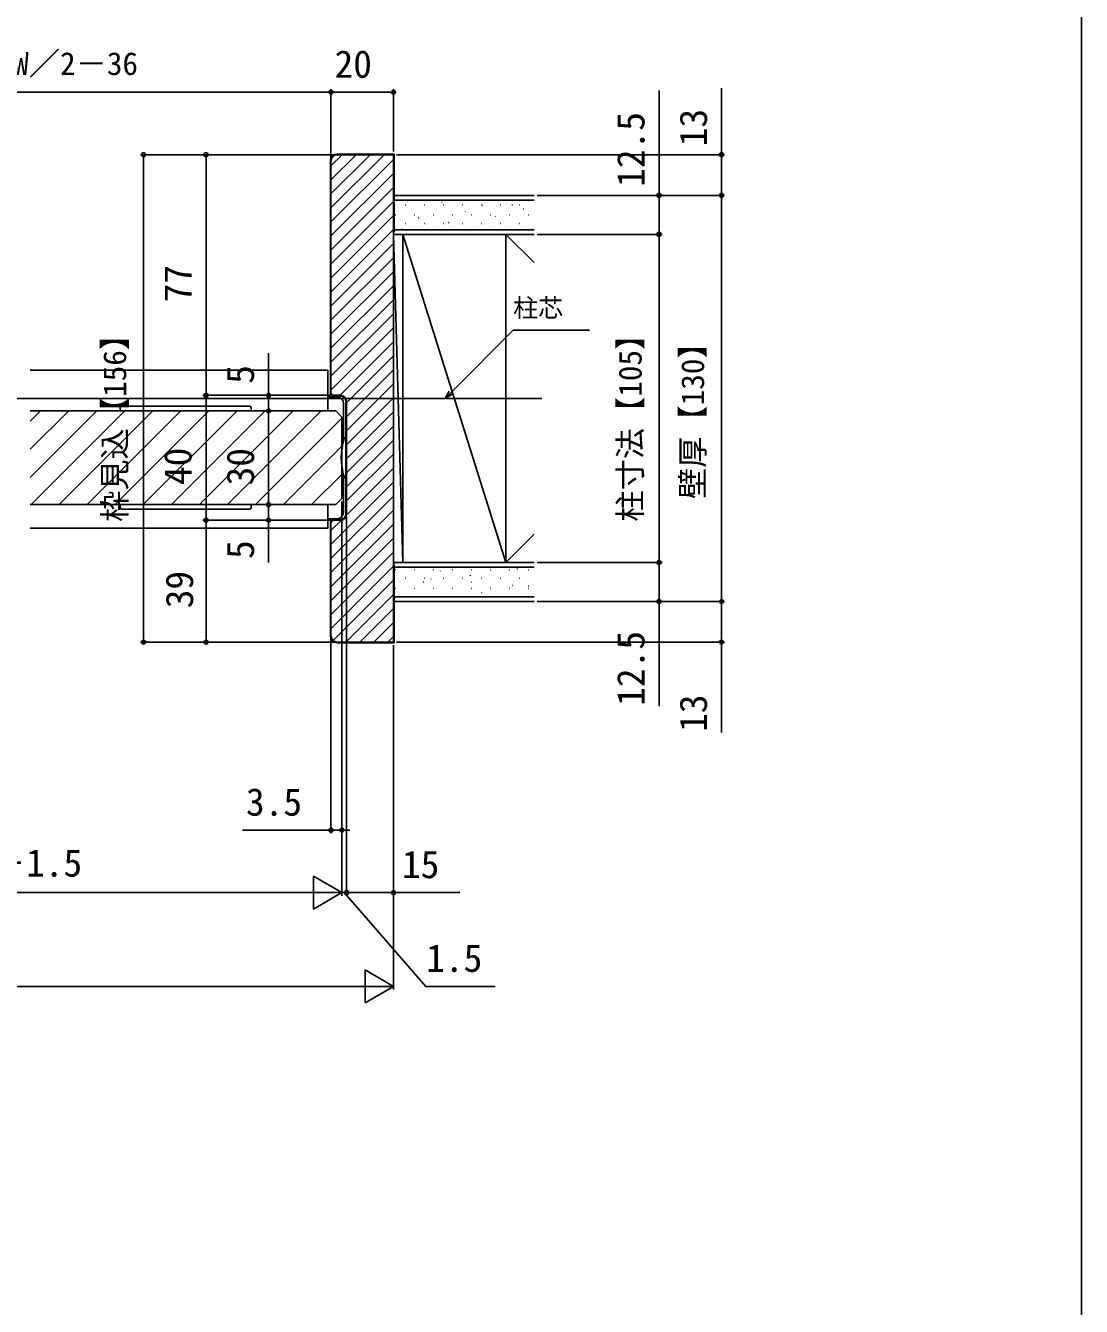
# Model space of a CAD drawing. Units: millimetres, scale not verified. Extents: x -525 to 525, y -783 to 779.
# Drawn here: x 187.1 to 525, y 10.5 to 420.4 of the extents above; entities that cross this region are included whole.
import ezdxf
from ezdxf.enums import TextEntityAlignment as Align

# ---------------------------------------------------------------- set-up
doc = ezdxf.new("R2010")
doc.units = ezdxf.units.MM
doc.header["$LTSCALE"] = 4
for name, color, linetype in [('0-5_YKK_12', 2, 'Continuous'), ('0-6_YKK_13', 4, 'Continuous'), ('0-8_YKK_D', 6, 'Continuous'), ('0-9_YKK_ZWAK', 7, 'Continuous'), ('0-A_YSS_K', 3, 'Continuous'), ('0-B_YSS_KE', 3, 'Continuous')]:
    doc.layers.add(name, color=color, linetype=linetype)
doc.styles.add('ＭＳ ゴシック', font='')
doc.styles.get('ＭＳ ゴシック').set_extended_font_data('MS Gothic')

msp = doc.modelspace()

# ---------------------------------------------------------------- linework, layer by layer
at = {"layer": '0-5_YKK_12'}
for p, q in [((283.8, 310.117), (188.55, 310.117)), ((283.8, 310.117), (283.8, 297.117)), ((-150.7, 301.117), (352.3, 301.117)), ((286.3, 297.117), (188.55, 297.117)), ((188.55, 293.8), (191.867, 297.117)), ((188.55, 284.82), (200.847, 297.117)), ((188.55, 275.839), (209.828, 297.117)), ((188.808, 267.117), (218.808, 297.117)), ((197.788, 267.117), (227.788, 297.117)), ((206.768, 267.117), (236.768, 297.117)), ((215.749, 267.117), (245.749, 297.117)), ((224.729, 267.117), (254.729, 297.117)), ((233.709, 267.117), (263.709, 297.117)), ((242.689, 267.117), (272.689, 297.117)), ((251.67, 267.117), (281.67, 297.117)), ((286.3, 297.117), (288.3, 295.117)), ((260.65, 267.117), (288.3, 294.767)), ((288.3, 269.117), (288.3, 295.117)), ((269.63, 267.117), (288.3, 285.787)), ((278.61, 267.117), (288.3, 276.807)), ((286.3, 267.117), (188.55, 267.117)), ((283.8, 267.117), (283.8, 259.617)), ((286.3, 267.117), (288.3, 269.117)), ((188.55, 259.617), (283.8, 259.617))]:
    msp.add_line(p, q, dxfattribs=at)
at = {"layer": '0-6_YKK_13'}
for p, q in [((283.8, 301.317), (283.8, 301.285)), ((283.8, 301.285), (283.8, 297.117)), ((217.363, 298.148), (217.3, 297.117)), ((258.738, 298.617), (217.862, 298.617)), ((258.302, 297.117), (259.3, 297.117)), ((259.3, 297.117), (259.237, 298.148)), ((288.8, 288.073), (288.778, 287.855)), ((288.778, 287.408), (288.778, 287.855)), ((289.6, 288.517), (289.32, 288.517)), ((289.6, 288.517), (289.6, 275.717)), ((288.778, 276.38), (288.778, 276.826)), ((288.778, 276.38), (288.8, 276.161)), ((289.32, 275.717), (289.6, 275.717)), ((217.363, 266.087), (217.3, 267.117)), ((259.3, 267.117), (259.237, 266.087)), ((283.8, 267.117), (283.8, 262.949)), ((258.738, 265.617), (217.862, 265.617)), ((283.8, 262.949), (283.8, 262.917))]:
    msp.add_line(p, q, dxfattribs=at)
for points in [[(286.8, 301.617), (286.8, 301.617), (284.1, 301.617)], [(288.8, 288.073), (288.8, 299.617), (288.8, 299.617)], [(288.8, 264.617), (288.8, 264.617), (288.8, 276.161)], [(284.1, 262.617), (286.8, 262.617), (286.8, 262.617)]]:
    msp.add_lwpolyline(points, dxfattribs=at)
for centre, radius, start, end in [((284.1, 301.317), 0.3, 90, 174.88985), ((286.8, 299.617), 2, 0.00218, 89.99782), ((217.862, 298.117), 0.5, 90, 176.5), ((258.738, 298.117), 0.5, 3.5, 90), ((309.08, 282.117), 20.98, 162.8442, 197.1558), ((289.32, 288.217), 0.3, 90, 162.8442), ((289.32, 276.017), 0.3, 197.1558, 270), ((217.862, 266.117), 0.5, 183.5, 270), ((258.738, 266.117), 0.5, 270, 356.5), ((284.1, 262.917), 0.3, 185.11015, 270), ((286.8, 264.617), 2, 270.00218, 359.99782)]:
    msp.add_arc(centre, radius, start, end, dxfattribs=at)
for centre, major_axis, start_param, end_param in [((284.1, 301.32), (0.212, 0.214), 2.2670055, 2.3561945), ((284.1, 262.914), (-0.212, 0.214), 0.7853982, 0.8745872)]:
    msp.add_ellipse(centre, major_axis=major_axis, ratio=0.991311, start_param=start_param, end_param=end_param, dxfattribs=at)
at = {"layer": '0-8_YKK_D'}
for p, q in [((284.8, 399.117), (115.8, 399.117)), ((284.8, 382.117), (284.8, 400.117)), ((284.8, 378.117), (284.8, 400.117)), ((304.8, 399.117), (284.8, 399.117)), ((304.8, 380.117), (304.8, 400.117)), ((285.8, 379.117), (223.8, 379.117)), ((224.8, 379.117), (224.8, 223.117)), ((285.8, 379.117), (243.8, 379.117)), ((244.8, 379.117), (244.8, 302.117)), ((305.8, 379.117), (410.8, 379.117)), ((350.8, 366.117), (410.8, 366.117)), ((350.8, 366.117), (390.8, 366.117)), ((350.8, 366.117), (410.8, 366.117)), ((409.8, 366.117), (409.8, 236.117)), ((350.8, 353.617), (390.8, 353.617)), ((350.8, 353.617), (390.8, 353.617)), ((389.8, 353.617), (389.8, 248.617)), ((284.8, 302.117), (243.8, 302.117)), ((281.8, 302.117), (243.8, 302.117)), ((244.8, 302.117), (244.8, 262.117)), ((281.8, 302.117), (263.8, 302.117)), ((281.8, 297.117), (263.8, 297.117)), ((281.8, 297.117), (263.8, 297.117)), ((264.8, 297.117), (264.8, 267.117)), ((281.8, 267.117), (263.8, 267.117)), ((281.8, 267.117), (263.8, 267.117)), ((288.3, 268.117), (288.3, 141.917)), ((288.3, 268.117), (288.3, 141.917)), ((288.3, 268.117), (288.3, 161.917)), ((289.8, 263.117), (289.8, 141.917)), ((289.8, 263.117), (289.8, 141.917)), ((284.8, 262.117), (243.8, 262.117)), ((281.8, 262.117), (243.8, 262.117)), ((244.8, 223.117), (244.8, 262.117)), ((281.8, 262.117), (263.8, 262.117)), ((350.8, 248.617), (390.8, 248.617)), ((350.8, 248.617), (390.8, 248.617)), ((350.8, 236.117), (410.8, 236.117)), ((350.8, 236.117), (390.8, 236.117)), ((350.8, 236.117), (410.8, 236.117)), ((285.8, 223.117), (223.8, 223.117)), ((285.8, 223.117), (243.8, 223.117)), ((284.8, 224.117), (284.8, 161.917)), ((304.8, 222.117), (304.8, 141.917)), ((305.8, 223.117), (410.8, 223.117)), ((304.8, 221.117), (304.8, 111.917)), ((284.8, 162.917), (256.473, 162.917)), ((288.3, 162.917), (284.8, 162.917)), ((288.3, 162.917), (290.85, 162.917)), ((288.3, 142.917), (279.207, 148.167)), ((279.207, 148.167), (279.207, 137.667)), ((96.3, 142.917), (277.8, 142.917)), ((288.3, 142.917), (270.113, 142.917)), ((288.3, 142.917), (279.207, 137.667)), ((288.3, 142.917), (285.75, 142.917)), ((289.8, 142.917), (288.3, 142.917)), ((289.8, 142.917), (288.3, 142.917)), ((289.8, 142.917), (292.35, 142.917)), ((304.8, 112.917), (295.707, 118.167)), ((295.707, 118.167), (295.707, 107.667)), ((294.3, 112.917), (-92.7, 112.917)), ((304.8, 112.917), (286.613, 112.917)), ((304.8, 112.917), (295.707, 107.667))]:
    msp.add_line(p, q, dxfattribs=at)
for points in [[(389.8, 353.617), (389.8, 366.117), (389.8, 399.667)], [(409.8, 366.117), (409.8, 379.117), (409.8, 400.394)], [(321.351, 301.117), (323.154, 302.92), (343.15, 322.916), (367.542, 322.916)], [(264.8, 297.117), (264.8, 302.117), (264.8, 315.622)], [(323.637, 302.437), (321.351, 301.117), (322.671, 303.403)], [(264.8, 267.117), (264.8, 262.117), (264.8, 248.613)], [(389.8, 248.617), (389.8, 236.117), (389.8, 202.567)], [(409.8, 236.117), (409.8, 223.117), (409.8, 194.203)], [(289.05, 142.917), (315.122, 112.917), (337.394, 112.917)], [(289.8, 142.917), (304.8, 142.917), (326.077, 142.917)]]:
    msp.add_lwpolyline(points, dxfattribs=at)
for centre in [(284.8, 399.117), (284.8, 399.117), (304.8, 399.117), (224.8, 379.117), (244.8, 379.117), (409.8, 379.117), (389.8, 366.117), (409.8, 366.117), (409.8, 366.117), (389.8, 353.617), (389.8, 353.617), (244.8, 302.117), (244.8, 302.117), (264.8, 302.117), (264.8, 297.117), (264.8, 297.117), (264.8, 267.117), (264.8, 267.117), (244.8, 262.117), (244.8, 262.117), (264.8, 262.117), (389.8, 248.617), (389.8, 248.617), (389.8, 236.117), (409.8, 236.117), (409.8, 236.117), (224.8, 223.117), (244.8, 223.117), (409.8, 223.117), (284.8, 162.917), (288.3, 162.917), (289.8, 142.917), (289.8, 142.917), (304.8, 142.917)]:
    msp.add_circle(centre, 0.637, dxfattribs=at)
at = {"layer": '0-9_YKK_ZWAK'}
msp.add_lwpolyline([(-525, -783.3), (525, -783.3), (525, 746.7)], dxfattribs=at)
at = {"layer": '0-A_YSS_K'}
for p, q in [((284.8, 375.557), (288.36, 379.117)), ((284.8, 371.066), (292.851, 379.117)), ((284.8, 366.576), (297.341, 379.117)), ((284.8, 362.086), (301.831, 379.117)), ((284.8, 357.596), (304.8, 377.596)), ((284.8, 353.106), (304.8, 373.106)), ((284.8, 348.616), (304.8, 368.616)), ((284.8, 344.126), (304.8, 364.126)), ((304.8, 364.617), (349.8, 364.617)), ((308.575, 363.126), (308.675, 363.126)), ((309.14, 364.218), (309.307, 364.328)), ((314.655, 363.126), (314.755, 363.126)), ((314.836, 361.948), (314.855, 361.954)), ((320.322, 363.89), (320.341, 363.897)), ((320.735, 363.126), (320.835, 363.126)), ((326.815, 363.126), (326.915, 363.126)), ((327.734, 360.853), (327.9, 360.964)), ((327.855, 360.876), (327.874, 360.883)), ((332.895, 363.126), (332.995, 363.126)), ((333.341, 362.819), (333.36, 362.825)), ((338.975, 363.126), (339.075, 363.126)), ((342.718, 362.935), (342.884, 363.046)), ((345.055, 363.126), (345.155, 363.126)), ((346.359, 361.747), (346.378, 361.753)), ((284.8, 339.636), (304.8, 359.636)), ((305.345, 359.896), (305.445, 359.896)), ((308.575, 357.146), (308.675, 357.146)), ((309.256, 359.972), (309.275, 359.978)), ((311.425, 359.896), (311.525, 359.896)), ((312.75, 358.771), (312.917, 358.882)), ((314.655, 357.146), (314.755, 357.146)), ((316.034, 356.69), (316.053, 356.697)), ((317.505, 359.896), (317.605, 359.896)), ((320.735, 357.146), (320.835, 357.146)), ((322.274, 358.9), (322.293, 358.906)), ((322.355, 357.293), (322.522, 357.404)), ((323.585, 359.896), (323.685, 359.896)), ((326.815, 357.146), (326.915, 357.146)), ((329.665, 359.896), (329.765, 359.896)), ((332.895, 357.146), (332.995, 357.146)), ((335.293, 357.828), (335.312, 357.835)), ((335.745, 359.896), (335.845, 359.896)), ((337.339, 359.375), (337.506, 359.486)), ((338.975, 357.146), (339.075, 357.146)), ((340.873, 359.804), (340.892, 359.811)), ((341.825, 359.896), (341.925, 359.896)), ((345.055, 357.146), (345.155, 357.146)), ((347.905, 359.896), (348.005, 359.896)), ((348.311, 356.756), (348.33, 356.763)), ((284.8, 335.145), (304.8, 355.145)), ((349.8, 355.117), (304.8, 355.117)), ((304.8, 353.617), (349.8, 353.617)), ((304.8, 353.617), (304.8, 248.617)), ((307.8, 248.617), (304.8, 353.617)), ((307.371, 355.211), (307.538, 355.322)), ((307.8, 353.617), (340.8, 248.617)), ((307.8, 353.617), (307.8, 248.617)), ((339.8, 353.617), (309.8, 353.617)), ((329.053, 355.618), (329.071, 355.625)), ((340.8, 353.617), (340.8, 248.617)), ((349.8, 344.617), (340.8, 353.617)), ((284.8, 330.655), (304.8, 350.655)), ((284.8, 326.165), (304.8, 346.165)), ((284.8, 321.675), (304.8, 341.675)), ((284.8, 317.185), (304.8, 337.185)), ((284.8, 312.695), (304.8, 332.695)), ((284.8, 308.205), (304.8, 328.205)), ((284.8, 303.715), (304.8, 323.715)), ((287.693, 302.117), (304.8, 319.224)), ((289.8, 299.734), (304.8, 314.734)), ((289.8, 295.244), (304.8, 310.244)), ((289.8, 290.754), (304.8, 305.754)), ((289.8, 286.264), (304.8, 301.264)), ((289.8, 281.774), (304.8, 296.774)), ((289.8, 277.284), (304.8, 292.284)), ((289.8, 272.793), (304.8, 287.793)), ((289.8, 268.303), (304.8, 283.303)), ((289.772, 263.786), (304.8, 278.813)), ((284.8, 254.323), (304.8, 274.323)), ((284.8, 249.833), (304.8, 269.833)), ((284.8, 245.343), (304.8, 265.343)), ((284.8, 258.813), (288.131, 262.145)), ((284.8, 240.853), (304.8, 260.853)), ((284.8, 236.363), (304.8, 256.363)), ((349.8, 257.617), (340.8, 248.617)), ((284.8, 231.872), (304.8, 251.872)), ((284.8, 227.382), (304.8, 247.382)), ((304.8, 248.617), (349.8, 248.617)), ((349.8, 247.117), (304.8, 247.117)), ((305.345, 246.276), (305.445, 246.276)), ((309.8, 248.617), (339.8, 248.617)), ((310.022, 246.605), (310.041, 246.612)), ((311.425, 246.276), (311.525, 246.276)), ((317.505, 246.276), (317.605, 246.276)), ((323.585, 246.276), (323.685, 246.276)), ((329.665, 246.276), (329.765, 246.276)), ((335.745, 246.276), (335.845, 246.276)), ((341.64, 246.437), (341.659, 246.444)), ((341.825, 246.276), (341.925, 246.276)), ((344.311, 246.456), (344.478, 246.567)), ((347.905, 246.276), (348.005, 246.276)), ((285.503, 223.595), (304.8, 242.892)), ((304.8, 243.811), (304.905, 243.881)), ((308.575, 243.526), (308.675, 243.526)), ((314.344, 242.292), (314.51, 242.403)), ((314.655, 243.526), (314.755, 243.526)), ((316.801, 243.323), (316.819, 243.33)), ((319.722, 245.852), (319.889, 245.963)), ((320.735, 243.526), (320.835, 243.526)), ((323.041, 245.533), (323.06, 245.54)), ((326.815, 243.526), (326.915, 243.526)), ((329.328, 244.374), (329.494, 244.485)), ((329.819, 242.251), (329.838, 242.258)), ((332.895, 243.526), (332.995, 243.526)), ((336.059, 244.461), (336.078, 244.468)), ((338.975, 243.526), (339.075, 243.526)), ((345.055, 243.526), (345.155, 243.526)), ((349.078, 243.389), (349.097, 243.396)), ((289.515, 223.117), (304.8, 238.402)), ((305.345, 240.296), (305.445, 240.296)), ((305.734, 239.404), (305.753, 239.411)), ((311.314, 241.38), (311.333, 241.387)), ((311.425, 240.296), (311.525, 240.296)), ((317.505, 240.296), (317.605, 240.296)), ((318.753, 238.333), (318.771, 238.339)), ((323.585, 240.296), (323.685, 240.296)), ((324.333, 240.309), (324.352, 240.315)), ((329.665, 240.296), (329.765, 240.296)), ((332.937, 238.928), (333.104, 239.038)), ((335.745, 240.296), (335.845, 240.296)), ((337.351, 239.237), (337.37, 239.244)), ((341.825, 240.296), (341.925, 240.296)), ((342.838, 241.18), (342.856, 241.186)), ((347.905, 240.296), (348.005, 240.296)), ((347.921, 241.01), (348.088, 241.12)), ((294.005, 223.117), (304.8, 233.912)), ((304.8, 237.617), (349.8, 237.617)), ((298.495, 223.117), (304.8, 229.422)), ((302.985, 223.117), (304.8, 224.932))]:
    msp.add_line(p, q, dxfattribs=at)
for points in [[(349.8, 366.117), (304.8, 366.117), (304.8, 353.617)], [(349.8, 236.117), (304.8, 236.117), (304.8, 248.617)]]:
    msp.add_lwpolyline(points, dxfattribs=at)
at = {"layer": '0-B_YSS_KE'}
for p, q in [((284.6, 377.117), (284.6, 303.117)), ((284.8, 377.117), (284.8, 303.117)), ((305, 354.317), (304.8, 354.317)), ((285.8, 302.117), (287.8, 302.117)), ((285.8, 301.917), (287.8, 301.917)), ((289.6, 300.117), (289.6, 264.117)), ((289.8, 300.117), (289.8, 264.117)), ((284.6, 261.117), (284.6, 225.117)), ((284.8, 261.117), (284.8, 225.117)), ((287.8, 262.317), (285.8, 262.317)), ((287.8, 262.117), (285.8, 262.117)), ((305, 247.917), (304.8, 247.917))]:
    msp.add_line(p, q, dxfattribs=at)
for points in [[(305, 354.317), (305, 379.317), (286.8, 379.317)], [(286.8, 223.117), (304.8, 223.117), (304.8, 248.117), (304.8, 354.117), (304.8, 379.117), (286.8, 379.117)], [(286.8, 222.917), (305, 222.917), (305, 247.917)]]:
    msp.add_lwpolyline(points, dxfattribs=at)
for centre, radius, start, end in [((286.8, 377.117), 2.2, 90, 180), ((286.8, 377.117), 2, 90, 180), ((285.8, 303.117), 1.2, 180, 270), ((285.8, 303.117), 1, 180, 270), ((287.8, 300.117), 2, 0, 90), ((287.8, 300.117), 1.8, 360, 90), ((287.8, 264.117), 2, 270, 0), ((287.8, 264.117), 1.8, 270, 0), ((285.8, 261.117), 1.2, 90, 180), ((285.8, 261.117), 1, 90, 180), ((286.8, 225.117), 2.2, 180, 270), ((286.8, 225.117), 2, 180, 270)]:
    msp.add_arc(centre, radius, start, end, dxfattribs=at)

# ---------------------------------------------------------------- texts
at = {"layer": '0-8_YKK_D', "style": 'ＭＳ ゴシック'}
for s, height, p in [('有効開口＝W／2－36', 7.331, (133.084, 402.424)), ('20', 8.798, (285.936, 401.117)), ('柱芯', 5.865, (343.113, 325.372)), ('3.5', 8.798, (257.586, 164.917)), ('DW＝W／2－1.5', 8.798, (127.255, 145.394)), ('15', 8.798, (307.509, 144.917)), ('1.5', 8.798, (315.281, 114.917))]:
    msp.add_text(s, height=height, dxfattribs=at).set_placement(p, align=Align.BOTTOM_LEFT)
for s, height, p in [('12.5', 8.798, (387.8, 368.826)), ('13', 8.798, (407.8, 381.826)), ('77', 8.798, (242.8, 331.856)), ('枠見込【156】', 7.331, (221.436, 261.6)), ('柱寸法【105】', 7.331, (386.436, 261.657)), ('壁厚【130】', 7.331, (406.436, 268.901)), ('5', 8.798, (262.8, 305.781)), ('40', 8.798, (242.8, 273.39)), ('30', 8.798, (262.8, 273.253)), ('5', 8.798, (262.8, 249.726)), ('39', 8.798, (243.3, 233.924)), ('12.5', 8.798, (387.8, 202.726)), ('13', 8.798, (407.8, 194.363))]:
    msp.add_text(s, height=height, rotation=90, dxfattribs=at).set_placement(p, align=Align.BOTTOM_LEFT)

doc.saveas('drawing.dxf')
